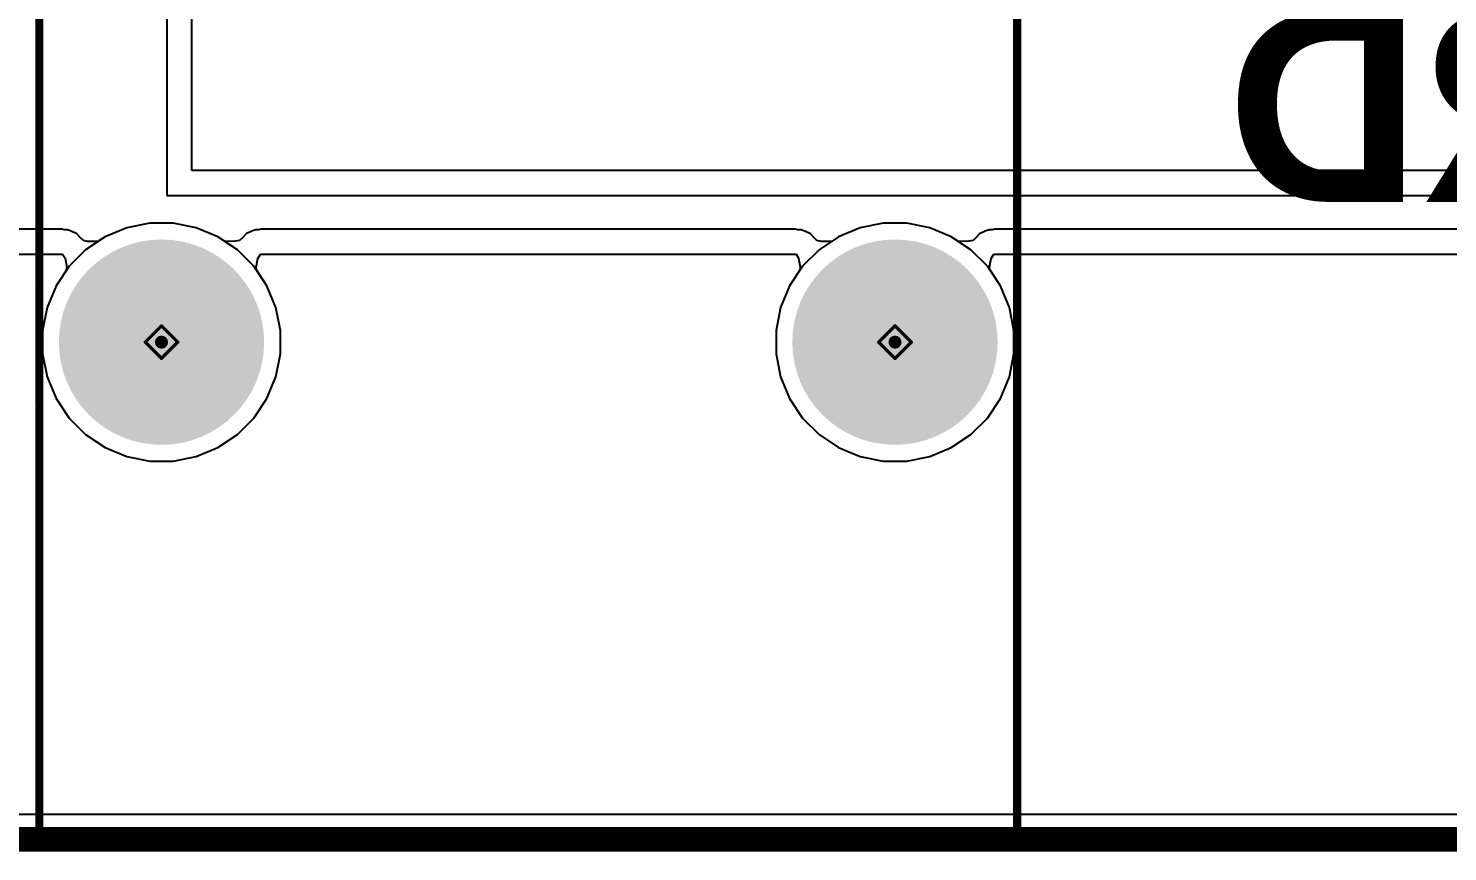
# Model space of a CAD drawing. Header units: inches. Extents: x 0 to 5379, y 0 to 5429.
# Drawn here: x 283.21 to 305.33, y -0.19 to 12.64 of the extents above; entities that cross this region are included whole.
import ezdxf

# ---------------------------------------------------------------- set-up
doc = ezdxf.new("R2010")
doc.units = ezdxf.units.IN
for name, color, linetype in [('Board Outline', 216, 'Continuous'), ('Bottom Layer', 5, 'Continuous'), ('Bottom Overlay', 54, 'Continuous'), ('Bottom Solder', 6, 'Continuous'), ('Drill Drawing', 1, 'Continuous'), ('GND01', 16, 'Continuous'), ('GND02', 76, 'Continuous'), ('Multi-Layer', 9, 'Continuous'), ('Pad Holes', 156, 'Continuous'), ('PWR', 156, 'Continuous'), ('SIG 01', 90, 'Continuous'), ('Top Layer', 1, 'Continuous'), ('Top Overlay', 2, 'Continuous'), ('Top Solder', 216, 'Continuous')]:
    doc.layers.add(name, color=color, linetype=linetype)
doc.styles.add('Arial_Bold', font='', dxfattribs={"height": 0.2})
doc.styles.get('Arial_Bold').set_extended_font_data('Arial', bold=True)

# ---------------------------------------------------------------- blocks, each defined once
blk = doc.blocks.new('HC_RJ45_5622_1_6_Y_828')
at = {"layer": 'Bottom Layer'}
h = blk.add_hatch(color=5, dxfattribs=at)
edge = h.paths.add_edge_path()
edge.add_arc((-3.175, 4.445), 0.762, 0, 360)
h = blk.add_hatch(color=5, dxfattribs=at)
edge = h.paths.add_edge_path()
edge.add_arc((-0.635, 4.445), 0.762, 0, 360)
h = blk.add_hatch(color=5, dxfattribs=at)
edge = h.paths.add_edge_path()
edge.add_arc((1.905, 4.445), 0.762, 0, 360)
h = blk.add_hatch(color=5, dxfattribs=at)
edge = h.paths.add_edge_path()
edge.add_arc((4.445, 4.445), 0.762, 0, 360)
h = blk.add_hatch(color=5, dxfattribs=at)
edge = h.paths.add_edge_path()
edge.add_arc((-4.445, 1.905), 0.762, 0, 360)
h = blk.add_hatch(color=5, dxfattribs=at)
edge = h.paths.add_edge_path()
edge.add_arc((-1.905, 1.905), 0.762, 0, 360)
h = blk.add_hatch(color=5, dxfattribs=at)
edge = h.paths.add_edge_path()
edge.add_arc((0.635, 1.905), 0.762, 0, 360)
h = blk.add_hatch(color=5, dxfattribs=at)
edge = h.paths.add_edge_path()
edge.add_arc((3.175, 1.905), 0.762, 0, 360)
at = {"layer": 'Bottom Solder'}
h = blk.add_hatch(color=6, dxfattribs=at)
edge = h.paths.add_edge_path()
edge.add_arc((-3.175, 4.445), 0.813, 0, 360)
h = blk.add_hatch(color=6, dxfattribs=at)
edge = h.paths.add_edge_path()
edge.add_arc((-0.635, 4.445), 0.813, 0, 360)
h = blk.add_hatch(color=6, dxfattribs=at)
edge = h.paths.add_edge_path()
edge.add_arc((1.905, 4.445), 0.813, 0, 360)
h = blk.add_hatch(color=6, dxfattribs=at)
edge = h.paths.add_edge_path()
edge.add_arc((4.445, 4.445), 0.813, 0, 360)
h = blk.add_hatch(color=6, dxfattribs=at)
edge = h.paths.add_edge_path()
edge.add_arc((-4.445, 1.905), 0.813, 0, 360)
h = blk.add_hatch(color=6, dxfattribs=at)
edge = h.paths.add_edge_path()
edge.add_arc((-1.905, 1.905), 0.813, 0, 360)
h = blk.add_hatch(color=6, dxfattribs=at)
edge = h.paths.add_edge_path()
edge.add_arc((0.635, 1.905), 0.813, 0, 360)
h = blk.add_hatch(color=6, dxfattribs=at)
edge = h.paths.add_edge_path()
edge.add_arc((3.175, 1.905), 0.813, 0, 360)
h = blk.add_hatch(color=6, dxfattribs=at)
edge = h.paths.add_edge_path()
edge.add_arc((-5.715, -4.445), 0.102, 0, 360)
h = blk.add_hatch(color=6, dxfattribs=at)
edge = h.paths.add_edge_path()
edge.add_arc((5.715, -4.445), 0.102, 0, 360)
at = {"layer": 'GND01'}
h = blk.add_hatch(color=16, dxfattribs=at)
edge = h.paths.add_edge_path()
edge.add_arc((-3.175, 4.445), 0.762, 0, 360)
h = blk.add_hatch(color=16, dxfattribs=at)
edge = h.paths.add_edge_path()
edge.add_arc((-0.635, 4.445), 0.762, 0, 360)
h = blk.add_hatch(color=16, dxfattribs=at)
edge = h.paths.add_edge_path()
edge.add_arc((1.905, 4.445), 0.762, 0, 360)
h = blk.add_hatch(color=16, dxfattribs=at)
edge = h.paths.add_edge_path()
edge.add_arc((4.445, 4.445), 0.762, 0, 360)
h = blk.add_hatch(color=16, dxfattribs=at)
edge = h.paths.add_edge_path()
edge.add_arc((-4.445, 1.905), 0.762, 0, 360)
h = blk.add_hatch(color=16, dxfattribs=at)
edge = h.paths.add_edge_path()
edge.add_arc((-1.905, 1.905), 0.762, 0, 360)
h = blk.add_hatch(color=16, dxfattribs=at)
edge = h.paths.add_edge_path()
edge.add_arc((0.635, 1.905), 0.762, 0, 360)
h = blk.add_hatch(color=16, dxfattribs=at)
edge = h.paths.add_edge_path()
edge.add_arc((3.175, 1.905), 0.762, 0, 360)
at = {"layer": 'GND02'}
h = blk.add_hatch(color=76, dxfattribs=at)
edge = h.paths.add_edge_path()
edge.add_arc((-3.175, 4.445), 0.762, 0, 360)
h = blk.add_hatch(color=76, dxfattribs=at)
edge = h.paths.add_edge_path()
edge.add_arc((-0.635, 4.445), 0.762, 0, 360)
h = blk.add_hatch(color=76, dxfattribs=at)
edge = h.paths.add_edge_path()
edge.add_arc((1.905, 4.445), 0.762, 0, 360)
h = blk.add_hatch(color=76, dxfattribs=at)
edge = h.paths.add_edge_path()
edge.add_arc((4.445, 4.445), 0.762, 0, 360)
h = blk.add_hatch(color=76, dxfattribs=at)
edge = h.paths.add_edge_path()
edge.add_arc((-4.445, 1.905), 0.762, 0, 360)
h = blk.add_hatch(color=76, dxfattribs=at)
edge = h.paths.add_edge_path()
edge.add_arc((-1.905, 1.905), 0.762, 0, 360)
h = blk.add_hatch(color=76, dxfattribs=at)
edge = h.paths.add_edge_path()
edge.add_arc((0.635, 1.905), 0.762, 0, 360)
h = blk.add_hatch(color=76, dxfattribs=at)
edge = h.paths.add_edge_path()
edge.add_arc((3.175, 1.905), 0.762, 0, 360)
at = {"layer": 'Multi-Layer'}
h = blk.add_hatch(color=9, dxfattribs=at)
edge = h.paths.add_edge_path()
edge.add_arc((-3.175, 4.445), 0.762, 0, 360)
h = blk.add_hatch(color=9, dxfattribs=at)
edge = h.paths.add_edge_path()
edge.add_arc((-0.635, 4.445), 0.762, 0, 360)
h = blk.add_hatch(color=9, dxfattribs=at)
edge = h.paths.add_edge_path()
edge.add_arc((1.905, 4.445), 0.762, 0, 360)
h = blk.add_hatch(color=9, dxfattribs=at)
edge = h.paths.add_edge_path()
edge.add_arc((4.445, 4.445), 0.762, 0, 360)
h = blk.add_hatch(color=9, dxfattribs=at)
edge = h.paths.add_edge_path()
edge.add_arc((-4.445, 1.905), 0.762, 0, 360)
h = blk.add_hatch(color=9, dxfattribs=at)
edge = h.paths.add_edge_path()
edge.add_arc((-1.905, 1.905), 0.762, 0, 360)
h = blk.add_hatch(color=9, dxfattribs=at)
edge = h.paths.add_edge_path()
edge.add_arc((0.635, 1.905), 0.762, 0, 360)
h = blk.add_hatch(color=9, dxfattribs=at)
edge = h.paths.add_edge_path()
edge.add_arc((3.175, 1.905), 0.762, 0, 360)
at = {"layer": 'Pad Holes'}
h = blk.add_hatch(color=7, dxfattribs=at)
edge = h.paths.add_edge_path()
edge.add_arc((-3.175, 4.445), 0.5, 0, 360)
h = blk.add_hatch(color=7, dxfattribs=at)
edge = h.paths.add_edge_path()
edge.add_arc((-0.635, 4.445), 0.5, 0, 360)
h = blk.add_hatch(color=7, dxfattribs=at)
edge = h.paths.add_edge_path()
edge.add_arc((1.905, 4.445), 0.5, 0, 360)
h = blk.add_hatch(color=7, dxfattribs=at)
edge = h.paths.add_edge_path()
edge.add_arc((4.445, 4.445), 0.5, 0, 360)
h = blk.add_hatch(color=7, dxfattribs=at)
edge = h.paths.add_edge_path()
edge.add_arc((-4.445, 1.905), 0.5, 0, 360)
h = blk.add_hatch(color=7, dxfattribs=at)
edge = h.paths.add_edge_path()
edge.add_arc((-1.905, 1.905), 0.5, 0, 360)
h = blk.add_hatch(color=7, dxfattribs=at)
edge = h.paths.add_edge_path()
edge.add_arc((0.635, 1.905), 0.5, 0, 360)
h = blk.add_hatch(color=7, dxfattribs=at)
edge = h.paths.add_edge_path()
edge.add_arc((3.175, 1.905), 0.5, 0, 360)
h = blk.add_hatch(color=7, dxfattribs=at)
edge = h.paths.add_edge_path()
edge.add_arc((-5.715, -4.445), 1.6, 0, 360)
h = blk.add_hatch(color=7, dxfattribs=at)
edge = h.paths.add_edge_path()
edge.add_arc((5.715, -4.445), 1.6, 0, 360)
at = {"layer": 'PWR'}
h = blk.add_hatch(color=156, dxfattribs=at)
edge = h.paths.add_edge_path()
edge.add_arc((-3.175, 4.445), 0.762, 0, 360)
h = blk.add_hatch(color=156, dxfattribs=at)
edge = h.paths.add_edge_path()
edge.add_arc((-0.635, 4.445), 0.762, 0, 360)
h = blk.add_hatch(color=156, dxfattribs=at)
edge = h.paths.add_edge_path()
edge.add_arc((1.905, 4.445), 0.762, 0, 360)
h = blk.add_hatch(color=156, dxfattribs=at)
edge = h.paths.add_edge_path()
edge.add_arc((4.445, 4.445), 0.762, 0, 360)
h = blk.add_hatch(color=156, dxfattribs=at)
edge = h.paths.add_edge_path()
edge.add_arc((-4.445, 1.905), 0.762, 0, 360)
h = blk.add_hatch(color=156, dxfattribs=at)
edge = h.paths.add_edge_path()
edge.add_arc((-1.905, 1.905), 0.762, 0, 360)
h = blk.add_hatch(color=156, dxfattribs=at)
edge = h.paths.add_edge_path()
edge.add_arc((0.635, 1.905), 0.762, 0, 360)
h = blk.add_hatch(color=156, dxfattribs=at)
edge = h.paths.add_edge_path()
edge.add_arc((3.175, 1.905), 0.762, 0, 360)
at = {"layer": 'SIG 01'}
h = blk.add_hatch(color=90, dxfattribs=at)
edge = h.paths.add_edge_path()
edge.add_arc((-3.175, 4.445), 0.762, 0, 360)
h = blk.add_hatch(color=90, dxfattribs=at)
edge = h.paths.add_edge_path()
edge.add_arc((-0.635, 4.445), 0.762, 0, 360)
h = blk.add_hatch(color=90, dxfattribs=at)
edge = h.paths.add_edge_path()
edge.add_arc((1.905, 4.445), 0.762, 0, 360)
h = blk.add_hatch(color=90, dxfattribs=at)
edge = h.paths.add_edge_path()
edge.add_arc((4.445, 4.445), 0.762, 0, 360)
h = blk.add_hatch(color=90, dxfattribs=at)
edge = h.paths.add_edge_path()
edge.add_arc((-4.445, 1.905), 0.762, 0, 360)
h = blk.add_hatch(color=90, dxfattribs=at)
edge = h.paths.add_edge_path()
edge.add_arc((-1.905, 1.905), 0.762, 0, 360)
h = blk.add_hatch(color=90, dxfattribs=at)
edge = h.paths.add_edge_path()
edge.add_arc((0.635, 1.905), 0.762, 0, 360)
h = blk.add_hatch(color=90, dxfattribs=at)
edge = h.paths.add_edge_path()
edge.add_arc((3.175, 1.905), 0.762, 0, 360)
at = {"layer": 'Top Layer'}
h = blk.add_hatch(color=1, dxfattribs=at)
edge = h.paths.add_edge_path()
edge.add_arc((-3.175, 4.445), 0.762, 0, 360)
h = blk.add_hatch(color=1, dxfattribs=at)
edge = h.paths.add_edge_path()
edge.add_arc((-0.635, 4.445), 0.762, 0, 360)
h = blk.add_hatch(color=1, dxfattribs=at)
edge = h.paths.add_edge_path()
edge.add_arc((1.905, 4.445), 0.762, 0, 360)
h = blk.add_hatch(color=1, dxfattribs=at)
edge = h.paths.add_edge_path()
edge.add_arc((4.445, 4.445), 0.762, 0, 360)
h = blk.add_hatch(color=1, dxfattribs=at)
edge = h.paths.add_edge_path()
edge.add_arc((-4.445, 1.905), 0.762, 0, 360)
h = blk.add_hatch(color=1, dxfattribs=at)
edge = h.paths.add_edge_path()
edge.add_arc((-1.905, 1.905), 0.762, 0, 360)
h = blk.add_hatch(color=1, dxfattribs=at)
edge = h.paths.add_edge_path()
edge.add_arc((0.635, 1.905), 0.762, 0, 360)
h = blk.add_hatch(color=1, dxfattribs=at)
edge = h.paths.add_edge_path()
edge.add_arc((3.175, 1.905), 0.762, 0, 360)
at = {"layer": 'Top Solder'}
h = blk.add_hatch(color=216, dxfattribs=at)
edge = h.paths.add_edge_path()
edge.add_arc((-3.175, 4.445), 0.813, 0, 360)
h = blk.add_hatch(color=216, dxfattribs=at)
edge = h.paths.add_edge_path()
edge.add_arc((-0.635, 4.445), 0.813, 0, 360)
h = blk.add_hatch(color=216, dxfattribs=at)
edge = h.paths.add_edge_path()
edge.add_arc((1.905, 4.445), 0.813, 0, 360)
h = blk.add_hatch(color=216, dxfattribs=at)
edge = h.paths.add_edge_path()
edge.add_arc((4.445, 4.445), 0.813, 0, 360)
h = blk.add_hatch(color=216, dxfattribs=at)
edge = h.paths.add_edge_path()
edge.add_arc((-4.445, 1.905), 0.813, 0, 360)
h = blk.add_hatch(color=216, dxfattribs=at)
edge = h.paths.add_edge_path()
edge.add_arc((-1.905, 1.905), 0.813, 0, 360)
h = blk.add_hatch(color=216, dxfattribs=at)
edge = h.paths.add_edge_path()
edge.add_arc((0.635, 1.905), 0.813, 0, 360)
h = blk.add_hatch(color=216, dxfattribs=at)
edge = h.paths.add_edge_path()
edge.add_arc((3.175, 1.905), 0.813, 0, 360)
h = blk.add_hatch(color=216, dxfattribs=at)
edge = h.paths.add_edge_path()
edge.add_arc((-5.715, -4.445), 0.102, 0, 360)
h = blk.add_hatch(color=216, dxfattribs=at)
edge = h.paths.add_edge_path()
edge.add_arc((5.715, -4.445), 0.102, 0, 360)
at = {"layer": 'Top Overlay'}
for points in [[(-7.62, 5.715, 0.127, 0.127, 0), (7.62, 5.715, 0.127, 0.127, 0)], [(-7.62, -3.529, 0.127, 0.127, 0), (-7.62, 5.715, 0.127, 0.127, 0)], [(7.62, -3.529, 0.127, 0.127, 0), (7.62, 5.715, 0.127, 0.127, 0)], [(-7.62, -5.361, 0.127, 0.127, 0), (-7.62, -3.529, 0.127, 0.127, 0)], [(7.62, -5.361, 0.127, 0.127, 0), (7.62, -3.529, 0.127, 0.127, 0)], [(-7.62, -12.192, 0.127, 0.127, 0), (-7.62, -5.361, 0.127, 0.127, 0)], [(7.62, -12.192, 0.127, 0.127, 0), (7.62, -5.361, 0.127, 0.127, 0)], [(-7.62, -12.192, 0.127, 0.127, 0), (7.62, -12.192, 0.127, 0.127, 0)]]:
    blk.add_lwpolyline(points, format="xyseb", dxfattribs=at)
for points in [[(-7.652, 5.715, 0.0635, 0.0635, 1), (-7.588, 5.715, 0.0635, 0.0635, 1)], [(-7.652, 5.715, 0.0635, 0.0635, 1), (-7.588, 5.715, 0.0635, 0.0635, 1)], [(7.588, 5.715, 0.0635, 0.0635, 1), (7.652, 5.715, 0.0635, 0.0635, 1)], [(7.588, 5.715, 0.0635, 0.0635, 1), (7.652, 5.715, 0.0635, 0.0635, 1)], [(-7.652, -3.529, 0.0635, 0.0635, 1), (-7.588, -3.529, 0.0635, 0.0635, 1)], [(-7.652, -3.529, 0.0635, 0.0635, 1), (-7.588, -3.529, 0.0635, 0.0635, 1)], [(7.588, -3.529, 0.0635, 0.0635, 1), (7.652, -3.529, 0.0635, 0.0635, 1)], [(7.588, -3.529, 0.0635, 0.0635, 1), (7.652, -3.529, 0.0635, 0.0635, 1)], [(-7.652, -5.361, 0.0635, 0.0635, 1), (-7.588, -5.361, 0.0635, 0.0635, 1)], [(-7.652, -5.361, 0.0635, 0.0635, 1), (-7.588, -5.361, 0.0635, 0.0635, 1)], [(7.588, -5.361, 0.0635, 0.0635, 1), (7.652, -5.361, 0.0635, 0.0635, 1)], [(7.588, -5.361, 0.0635, 0.0635, 1), (7.652, -5.361, 0.0635, 0.0635, 1)], [(-7.652, -12.192, 0.0635, 0.0635, 1), (-7.588, -12.192, 0.0635, 0.0635, 1)], [(-7.652, -12.192, 0.0635, 0.0635, 1), (-7.588, -12.192, 0.0635, 0.0635, 1)], [(7.588, -12.192, 0.0635, 0.0635, 1), (7.652, -12.192, 0.0635, 0.0635, 1)], [(7.588, -12.192, 0.0635, 0.0635, 1), (7.652, -12.192, 0.0635, 0.0635, 1)]]:
    blk.add_lwpolyline(points, format="xyseb", close=True, dxfattribs=at)

msp = doc.modelspace()

# ---------------------------------------------------------------- linework, layer by layer
at = {"layer": 'Board Outline'}
msp.add_lwpolyline([(0, 0, 0.381, 0.381, 0), (350, 0, 0.381, 0.381, 0)], format="xyseb", dxfattribs=at)
at = {"layer": 'Bottom Layer'}
for p, q in [((284.744, 9.53), (284.407, 9.39)), ((285.102, 9.601), (284.744, 9.53)), ((285.468, 9.601), (285.102, 9.601)), ((285.826, 9.53), (285.468, 9.601)), ((286.163, 9.39), (285.826, 9.53)), ((296.174, 9.53), (295.837, 9.39)), ((296.532, 9.601), (296.174, 9.53)), ((296.898, 9.601), (296.532, 9.601)), ((297.256, 9.53), (296.898, 9.601)), ((297.593, 9.39), (297.256, 9.53)), ((284.407, 9.39), (284.103, 9.187)), ((286.467, 9.187), (286.163, 9.39)), ((295.837, 9.39), (295.533, 9.187)), ((297.897, 9.187), (297.593, 9.39)), ((284.103, 9.187), (283.845, 8.929)), ((286.725, 8.929), (286.467, 9.187)), ((295.533, 9.187), (295.275, 8.929)), ((298.155, 8.929), (297.897, 9.187)), ((283.845, 8.929), (283.642, 8.625)), ((286.928, 8.625), (286.725, 8.929)), ((295.275, 8.929), (295.072, 8.625)), ((298.358, 8.625), (298.155, 8.929)), ((283.642, 8.625), (283.502, 8.288)), ((287.068, 8.288), (286.928, 8.625)), ((295.072, 8.625), (294.932, 8.288)), ((298.498, 8.288), (298.358, 8.625)), ((283.502, 8.288), (283.431, 7.93)), ((287.139, 7.93), (287.068, 8.288)), ((294.932, 8.288), (294.861, 7.93)), ((298.569, 7.93), (298.498, 8.288)), ((283.431, 7.93), (283.431, 7.564)), ((287.139, 7.564), (287.139, 7.93)), ((294.861, 7.93), (294.861, 7.564)), ((298.569, 7.564), (298.569, 7.93)), ((283.431, 7.564), (283.502, 7.206)), ((287.068, 7.206), (287.139, 7.564)), ((294.861, 7.564), (294.932, 7.206)), ((298.498, 7.206), (298.569, 7.564)), ((283.502, 7.206), (283.642, 6.869)), ((286.928, 6.869), (287.068, 7.206)), ((294.932, 7.206), (295.072, 6.869)), ((298.358, 6.869), (298.498, 7.206)), ((283.642, 6.869), (283.845, 6.565)), ((286.725, 6.565), (286.928, 6.869)), ((295.072, 6.869), (295.275, 6.565)), ((298.155, 6.565), (298.358, 6.869)), ((283.845, 6.565), (284.103, 6.307)), ((286.467, 6.307), (286.725, 6.565)), ((295.275, 6.565), (295.533, 6.307)), ((297.897, 6.307), (298.155, 6.565)), ((284.103, 6.307), (284.407, 6.104)), ((286.163, 6.104), (286.467, 6.307)), ((295.533, 6.307), (295.837, 6.104)), ((297.593, 6.104), (297.897, 6.307)), ((284.407, 6.104), (284.744, 5.964)), ((285.826, 5.964), (286.163, 6.104)), ((295.837, 6.104), (296.174, 5.964)), ((297.256, 5.964), (297.593, 6.104)), ((284.744, 5.964), (285.102, 5.893)), ((285.102, 5.893), (285.468, 5.893)), ((285.468, 5.893), (285.826, 5.964)), ((296.174, 5.964), (296.532, 5.893)), ((296.532, 5.893), (296.898, 5.893)), ((296.898, 5.893), (297.256, 5.964)), ((340.329, 0.388), (207.688, 0.388))]:
    msp.add_line(p, q, dxfattribs=at)
at = {"layer": 'Drill Drawing'}
for points in [[(285.031, 7.747, 0.0508, 0.0508, 0), (285.285, 8.001, 0.0508, 0.0508, 0)], [(285.285, 8.001, 0.0508, 0.0508, 0), (285.539, 7.747, 0.0508, 0.0508, 0)], [(296.461, 7.747, 0.0508, 0.0508, 0), (296.715, 8.001, 0.0508, 0.0508, 0)], [(296.715, 8.001, 0.0508, 0.0508, 0), (296.969, 7.747, 0.0508, 0.0508, 0)], [(285.031, 7.747, 0.0508, 0.0508, 0), (285.285, 7.493, 0.0508, 0.0508, 0)], [(285.285, 7.493, 0.0508, 0.0508, 0), (285.539, 7.747, 0.0508, 0.0508, 0)], [(296.461, 7.747, 0.0508, 0.0508, 0), (296.715, 7.493, 0.0508, 0.0508, 0)], [(296.715, 7.493, 0.0508, 0.0508, 0), (296.969, 7.747, 0.0508, 0.0508, 0)]]:
    msp.add_lwpolyline(points, format="xyseb", dxfattribs=at)
for points in [[(285.272, 8.001, 0.0254, 0.0254, 1), (285.298, 8.001, 0.0254, 0.0254, 1)], [(285.272, 8.001, 0.0254, 0.0254, 1), (285.298, 8.001, 0.0254, 0.0254, 1)], [(296.702, 8.001, 0.0254, 0.0254, 1), (296.728, 8.001, 0.0254, 0.0254, 1)], [(296.702, 8.001, 0.0254, 0.0254, 1), (296.728, 8.001, 0.0254, 0.0254, 1)], [(285.018, 7.747, 0.0254, 0.0254, 1), (285.044, 7.747, 0.0254, 0.0254, 1)], [(285.018, 7.747, 0.0254, 0.0254, 1), (285.044, 7.747, 0.0254, 0.0254, 1)], [(285.526, 7.747, 0.0254, 0.0254, 1), (285.552, 7.747, 0.0254, 0.0254, 1)], [(285.526, 7.747, 0.0254, 0.0254, 1), (285.552, 7.747, 0.0254, 0.0254, 1)], [(296.448, 7.747, 0.0254, 0.0254, 1), (296.474, 7.747, 0.0254, 0.0254, 1)], [(296.448, 7.747, 0.0254, 0.0254, 1), (296.474, 7.747, 0.0254, 0.0254, 1)], [(296.956, 7.747, 0.0254, 0.0254, 1), (296.982, 7.747, 0.0254, 0.0254, 1)], [(296.956, 7.747, 0.0254, 0.0254, 1), (296.982, 7.747, 0.0254, 0.0254, 1)], [(285.272, 7.493, 0.0254, 0.0254, 1), (285.298, 7.493, 0.0254, 0.0254, 1)], [(285.272, 7.493, 0.0254, 0.0254, 1), (285.298, 7.493, 0.0254, 0.0254, 1)], [(296.702, 7.493, 0.0254, 0.0254, 1), (296.728, 7.493, 0.0254, 0.0254, 1)], [(296.702, 7.493, 0.0254, 0.0254, 1), (296.728, 7.493, 0.0254, 0.0254, 1)]]:
    msp.add_lwpolyline(points, format="xyseb", close=True, dxfattribs=at)
at = {"layer": 'GND01'}
for p, q in [((284.744, 9.53), (284.407, 9.39)), ((285.102, 9.601), (284.744, 9.53)), ((285.468, 9.601), (285.102, 9.601)), ((285.826, 9.53), (285.468, 9.601)), ((286.163, 9.39), (285.826, 9.53)), ((296.174, 9.53), (295.837, 9.39)), ((296.532, 9.601), (296.174, 9.53)), ((296.898, 9.601), (296.532, 9.601)), ((297.256, 9.53), (296.898, 9.601)), ((297.593, 9.39), (297.256, 9.53)), ((284.407, 9.39), (284.103, 9.187)), ((286.467, 9.187), (286.163, 9.39)), ((295.837, 9.39), (295.533, 9.187)), ((297.897, 9.187), (297.593, 9.39)), ((284.103, 9.187), (283.845, 8.929)), ((286.725, 8.929), (286.467, 9.187)), ((295.533, 9.187), (295.275, 8.929)), ((298.155, 8.929), (297.897, 9.187)), ((283.845, 8.929), (283.642, 8.625)), ((286.928, 8.625), (286.725, 8.929)), ((295.275, 8.929), (295.072, 8.625)), ((298.358, 8.625), (298.155, 8.929)), ((283.642, 8.625), (283.502, 8.288)), ((287.068, 8.288), (286.928, 8.625)), ((295.072, 8.625), (294.932, 8.288)), ((298.498, 8.288), (298.358, 8.625)), ((283.502, 8.288), (283.431, 7.93)), ((287.139, 7.93), (287.068, 8.288)), ((294.932, 8.288), (294.861, 7.93)), ((298.569, 7.93), (298.498, 8.288)), ((283.431, 7.93), (283.431, 7.564)), ((287.139, 7.564), (287.139, 7.93)), ((294.861, 7.93), (294.861, 7.564)), ((298.569, 7.564), (298.569, 7.93)), ((283.431, 7.564), (283.502, 7.206)), ((287.068, 7.206), (287.139, 7.564)), ((294.861, 7.564), (294.932, 7.206)), ((298.498, 7.206), (298.569, 7.564)), ((283.502, 7.206), (283.642, 6.869)), ((286.928, 6.869), (287.068, 7.206)), ((294.932, 7.206), (295.072, 6.869)), ((298.358, 6.869), (298.498, 7.206)), ((283.642, 6.869), (283.845, 6.565)), ((286.725, 6.565), (286.928, 6.869)), ((295.072, 6.869), (295.275, 6.565)), ((298.155, 6.565), (298.358, 6.869)), ((283.845, 6.565), (284.103, 6.307)), ((286.467, 6.307), (286.725, 6.565)), ((295.275, 6.565), (295.533, 6.307)), ((297.897, 6.307), (298.155, 6.565)), ((284.103, 6.307), (284.407, 6.104)), ((286.163, 6.104), (286.467, 6.307)), ((295.533, 6.307), (295.837, 6.104)), ((297.593, 6.104), (297.897, 6.307)), ((284.407, 6.104), (284.744, 5.964)), ((285.826, 5.964), (286.163, 6.104)), ((295.837, 6.104), (296.174, 5.964)), ((297.256, 5.964), (297.593, 6.104)), ((284.744, 5.964), (285.102, 5.893)), ((285.102, 5.893), (285.468, 5.893)), ((285.468, 5.893), (285.826, 5.964)), ((296.174, 5.964), (296.532, 5.893)), ((296.532, 5.893), (296.898, 5.893)), ((296.898, 5.893), (297.256, 5.964)), ((349.612, 0.388), (0.388, 0.388))]:
    msp.add_line(p, q, dxfattribs=at)
at = {"layer": 'GND02'}
for p, q in [((284.744, 9.53), (284.407, 9.39)), ((285.102, 9.601), (284.744, 9.53)), ((285.468, 9.601), (285.102, 9.601)), ((285.826, 9.53), (285.468, 9.601)), ((286.163, 9.39), (285.826, 9.53)), ((296.174, 9.53), (295.837, 9.39)), ((296.532, 9.601), (296.174, 9.53)), ((296.898, 9.601), (296.532, 9.601)), ((297.256, 9.53), (296.898, 9.601)), ((297.593, 9.39), (297.256, 9.53)), ((284.407, 9.39), (284.103, 9.187)), ((286.467, 9.187), (286.163, 9.39)), ((295.837, 9.39), (295.533, 9.187)), ((297.897, 9.187), (297.593, 9.39)), ((284.103, 9.187), (283.845, 8.929)), ((286.725, 8.929), (286.467, 9.187)), ((295.533, 9.187), (295.275, 8.929)), ((298.155, 8.929), (297.897, 9.187)), ((283.845, 8.929), (283.642, 8.625)), ((286.928, 8.625), (286.725, 8.929)), ((295.275, 8.929), (295.072, 8.625)), ((298.358, 8.625), (298.155, 8.929)), ((283.642, 8.625), (283.502, 8.288)), ((287.068, 8.288), (286.928, 8.625)), ((295.072, 8.625), (294.932, 8.288)), ((298.498, 8.288), (298.358, 8.625)), ((283.502, 8.288), (283.431, 7.93)), ((287.139, 7.93), (287.068, 8.288)), ((294.932, 8.288), (294.861, 7.93)), ((298.569, 7.93), (298.498, 8.288)), ((283.431, 7.93), (283.431, 7.564)), ((287.139, 7.564), (287.139, 7.93)), ((294.861, 7.93), (294.861, 7.564)), ((298.569, 7.564), (298.569, 7.93)), ((283.431, 7.564), (283.502, 7.206)), ((287.068, 7.206), (287.139, 7.564)), ((294.861, 7.564), (294.932, 7.206)), ((298.498, 7.206), (298.569, 7.564)), ((283.502, 7.206), (283.642, 6.869)), ((286.928, 6.869), (287.068, 7.206)), ((294.932, 7.206), (295.072, 6.869)), ((298.358, 6.869), (298.498, 7.206)), ((283.642, 6.869), (283.845, 6.565)), ((286.725, 6.565), (286.928, 6.869)), ((295.072, 6.869), (295.275, 6.565)), ((298.155, 6.565), (298.358, 6.869)), ((283.845, 6.565), (284.103, 6.307)), ((286.467, 6.307), (286.725, 6.565)), ((295.275, 6.565), (295.533, 6.307)), ((297.897, 6.307), (298.155, 6.565)), ((284.103, 6.307), (284.407, 6.104)), ((286.163, 6.104), (286.467, 6.307)), ((295.533, 6.307), (295.837, 6.104)), ((297.593, 6.104), (297.897, 6.307)), ((284.407, 6.104), (284.744, 5.964)), ((285.826, 5.964), (286.163, 6.104)), ((295.837, 6.104), (296.174, 5.964)), ((297.256, 5.964), (297.593, 6.104)), ((284.744, 5.964), (285.102, 5.893)), ((285.102, 5.893), (285.468, 5.893)), ((285.468, 5.893), (285.826, 5.964)), ((296.174, 5.964), (296.532, 5.893)), ((296.532, 5.893), (296.898, 5.893)), ((296.898, 5.893), (297.256, 5.964)), ((349.612, 0.388), (0.388, 0.388))]:
    msp.add_line(p, q, dxfattribs=at)
at = {"layer": 'PWR'}
for p, q in [((285.369, 62.738), (285.369, 10.033)), ((285.757, 10.421), (285.757, 13.125)), ((329.734, 10.421), (285.757, 10.421)), ((285.369, 10.033), (329.895, 10.033)), ((284.744, 9.53), (284.407, 9.39)), ((285.102, 9.601), (284.744, 9.53)), ((285.468, 9.601), (285.102, 9.601)), ((285.826, 9.53), (285.468, 9.601)), ((286.163, 9.39), (285.826, 9.53)), ((296.174, 9.53), (295.837, 9.39)), ((296.532, 9.601), (296.174, 9.53)), ((296.898, 9.601), (296.532, 9.601)), ((297.256, 9.53), (296.898, 9.601)), ((297.593, 9.39), (297.256, 9.53)), ((284.407, 9.39), (284.103, 9.187)), ((286.467, 9.187), (286.163, 9.39)), ((295.837, 9.39), (295.533, 9.187)), ((297.897, 9.187), (297.593, 9.39)), ((284.103, 9.187), (283.845, 8.929)), ((286.725, 8.929), (286.467, 9.187)), ((295.533, 9.187), (295.275, 8.929)), ((298.155, 8.929), (297.897, 9.187)), ((283.845, 8.929), (283.642, 8.625)), ((286.928, 8.625), (286.725, 8.929)), ((295.275, 8.929), (295.072, 8.625)), ((298.358, 8.625), (298.155, 8.929)), ((283.642, 8.625), (283.502, 8.288)), ((287.068, 8.288), (286.928, 8.625)), ((295.072, 8.625), (294.932, 8.288)), ((298.498, 8.288), (298.358, 8.625)), ((283.502, 8.288), (283.431, 7.93)), ((287.139, 7.93), (287.068, 8.288)), ((294.932, 8.288), (294.861, 7.93)), ((298.569, 7.93), (298.498, 8.288)), ((283.431, 7.93), (283.431, 7.564)), ((287.139, 7.564), (287.139, 7.93)), ((294.861, 7.93), (294.861, 7.564)), ((298.569, 7.564), (298.569, 7.93)), ((283.431, 7.564), (283.502, 7.206)), ((287.068, 7.206), (287.139, 7.564)), ((294.861, 7.564), (294.932, 7.206)), ((298.498, 7.206), (298.569, 7.564)), ((283.502, 7.206), (283.642, 6.869)), ((286.928, 6.869), (287.068, 7.206)), ((294.932, 7.206), (295.072, 6.869)), ((298.358, 6.869), (298.498, 7.206)), ((283.642, 6.869), (283.845, 6.565)), ((286.725, 6.565), (286.928, 6.869)), ((295.072, 6.869), (295.275, 6.565)), ((298.155, 6.565), (298.358, 6.869)), ((283.845, 6.565), (284.103, 6.307)), ((286.467, 6.307), (286.725, 6.565)), ((295.275, 6.565), (295.533, 6.307)), ((297.897, 6.307), (298.155, 6.565)), ((284.103, 6.307), (284.407, 6.104)), ((286.163, 6.104), (286.467, 6.307)), ((295.533, 6.307), (295.837, 6.104)), ((297.593, 6.104), (297.897, 6.307)), ((284.407, 6.104), (284.744, 5.964)), ((285.826, 5.964), (286.163, 6.104)), ((295.837, 6.104), (296.174, 5.964)), ((297.256, 5.964), (297.593, 6.104)), ((284.744, 5.964), (285.102, 5.893)), ((285.102, 5.893), (285.468, 5.893)), ((285.468, 5.893), (285.826, 5.964)), ((296.174, 5.964), (296.532, 5.893)), ((296.532, 5.893), (296.898, 5.893)), ((296.898, 5.893), (297.256, 5.964)), ((349.612, 0.388), (0.388, 0.388))]:
    msp.add_line(p, q, dxfattribs=at)
at = {"layer": 'SIG 01'}
for p, q in [((284.744, 9.53), (284.407, 9.39)), ((285.102, 9.601), (284.744, 9.53)), ((285.468, 9.601), (285.102, 9.601)), ((285.826, 9.53), (285.468, 9.601)), ((286.163, 9.39), (285.826, 9.53)), ((296.174, 9.53), (295.837, 9.39)), ((296.532, 9.601), (296.174, 9.53)), ((296.898, 9.601), (296.532, 9.601)), ((297.256, 9.53), (296.898, 9.601)), ((297.593, 9.39), (297.256, 9.53)), ((283.731, 9.507), (239.021, 9.507)), ((283.768, 9.499), (283.731, 9.507)), ((283.806, 9.499), (283.768, 9.499)), ((283.82, 9.497), (283.806, 9.499)), ((283.827, 9.494), (283.82, 9.497)), ((283.835, 9.493), (283.827, 9.494)), ((283.863, 9.48), (283.835, 9.493)), ((283.879, 9.477), (283.863, 9.48)), ((283.9, 9.464), (283.879, 9.477)), ((283.96, 9.439), (283.9, 9.464)), ((283.966, 9.433), (283.96, 9.439)), ((283.973, 9.43), (283.966, 9.433)), ((284.019, 9.38), (283.973, 9.43)), ((284.067, 9.331), (284.019, 9.38)), ((284.133, 9.317), (284.067, 9.331)), ((284.295, 9.315), (284.133, 9.317)), ((284.407, 9.39), (284.295, 9.315)), ((286.274, 9.316), (286.163, 9.39)), ((286.438, 9.318), (286.274, 9.316)), ((286.503, 9.331), (286.438, 9.318)), ((286.551, 9.38), (286.503, 9.331)), ((286.597, 9.43), (286.551, 9.38)), ((286.604, 9.433), (286.597, 9.43)), ((286.61, 9.439), (286.604, 9.433)), ((286.67, 9.464), (286.61, 9.439)), ((286.691, 9.477), (286.67, 9.464)), ((286.707, 9.48), (286.691, 9.477)), ((286.735, 9.493), (286.707, 9.48)), ((286.743, 9.494), (286.735, 9.493)), ((286.75, 9.497), (286.743, 9.494)), ((286.764, 9.499), (286.75, 9.497)), ((286.802, 9.499), (286.764, 9.499)), ((286.839, 9.507), (286.802, 9.499)), ((295.161, 9.507), (286.839, 9.507)), ((295.198, 9.499), (295.161, 9.507)), ((295.236, 9.499), (295.198, 9.499)), ((295.25, 9.497), (295.236, 9.499)), ((295.257, 9.494), (295.25, 9.497)), ((295.265, 9.493), (295.257, 9.494)), ((295.293, 9.48), (295.265, 9.493)), ((295.309, 9.477), (295.293, 9.48)), ((295.33, 9.464), (295.309, 9.477)), ((295.39, 9.439), (295.33, 9.464)), ((295.396, 9.433), (295.39, 9.439)), ((295.403, 9.43), (295.396, 9.433)), ((295.449, 9.38), (295.403, 9.43)), ((295.497, 9.331), (295.449, 9.38)), ((295.563, 9.317), (295.497, 9.331)), ((295.725, 9.315), (295.563, 9.317)), ((295.837, 9.39), (295.725, 9.315)), ((297.704, 9.316), (297.593, 9.39)), ((297.868, 9.318), (297.704, 9.316)), ((297.933, 9.331), (297.868, 9.318)), ((297.981, 9.38), (297.933, 9.331)), ((298.027, 9.43), (297.981, 9.38)), ((298.034, 9.433), (298.027, 9.43)), ((298.04, 9.439), (298.034, 9.433)), ((298.1, 9.464), (298.04, 9.439)), ((298.121, 9.477), (298.1, 9.464)), ((298.137, 9.48), (298.121, 9.477)), ((298.165, 9.493), (298.137, 9.48)), ((298.173, 9.494), (298.165, 9.493)), ((298.18, 9.497), (298.173, 9.494)), ((298.194, 9.499), (298.18, 9.497)), ((298.232, 9.499), (298.194, 9.499)), ((298.269, 9.507), (298.232, 9.499)), ((332.706, 9.507), (298.269, 9.507)), ((238.633, 9.118), (283.731, 9.118)), ((283.731, 9.118), (283.744, 9.116)), ((283.744, 9.116), (283.783, 9.053)), ((286.785, 9.05), (286.826, 9.116)), ((286.826, 9.116), (286.839, 9.118)), ((286.839, 9.118), (295.161, 9.118)), ((295.161, 9.118), (295.174, 9.116)), ((295.174, 9.116), (295.213, 9.053)), ((298.215, 9.05), (298.256, 9.116)), ((298.256, 9.116), (298.269, 9.118)), ((298.269, 9.118), (332.867, 9.118)), ((283.798, 8.858), (283.642, 8.625)), ((283.783, 9.053), (283.808, 8.914)), ((283.802, 8.869), (283.798, 8.858)), ((283.808, 8.914), (283.802, 8.869)), ((286.753, 8.888), (286.785, 9.05)), ((286.928, 8.625), (286.753, 8.888)), ((295.228, 8.858), (295.072, 8.625)), ((295.213, 9.053), (295.238, 8.914)), ((295.232, 8.869), (295.228, 8.858)), ((295.238, 8.914), (295.232, 8.869)), ((298.183, 8.888), (298.215, 9.05)), ((298.358, 8.625), (298.183, 8.888)), ((283.642, 8.625), (283.502, 8.288)), ((287.068, 8.288), (286.928, 8.625)), ((295.072, 8.625), (294.932, 8.288)), ((298.498, 8.288), (298.358, 8.625)), ((283.502, 8.288), (283.431, 7.93)), ((287.139, 7.93), (287.068, 8.288)), ((294.932, 8.288), (294.861, 7.93)), ((298.569, 7.93), (298.498, 8.288)), ((283.431, 7.93), (283.431, 7.564)), ((287.139, 7.564), (287.139, 7.93)), ((294.861, 7.93), (294.861, 7.564)), ((298.569, 7.564), (298.569, 7.93)), ((283.431, 7.564), (283.502, 7.206)), ((287.068, 7.206), (287.139, 7.564)), ((294.861, 7.564), (294.932, 7.206)), ((298.498, 7.206), (298.569, 7.564)), ((283.502, 7.206), (283.642, 6.869)), ((286.928, 6.869), (287.068, 7.206)), ((294.932, 7.206), (295.072, 6.869)), ((298.358, 6.869), (298.498, 7.206)), ((283.642, 6.869), (283.845, 6.565)), ((286.725, 6.565), (286.928, 6.869)), ((295.072, 6.869), (295.275, 6.565)), ((298.155, 6.565), (298.358, 6.869)), ((283.845, 6.565), (284.103, 6.307)), ((286.467, 6.307), (286.725, 6.565)), ((295.275, 6.565), (295.533, 6.307)), ((297.897, 6.307), (298.155, 6.565)), ((284.103, 6.307), (284.407, 6.104)), ((286.163, 6.104), (286.467, 6.307)), ((295.533, 6.307), (295.837, 6.104)), ((297.593, 6.104), (297.897, 6.307)), ((284.407, 6.104), (284.744, 5.964)), ((285.826, 5.964), (286.163, 6.104)), ((295.837, 6.104), (296.174, 5.964)), ((297.256, 5.964), (297.593, 6.104)), ((284.744, 5.964), (285.102, 5.893)), ((285.102, 5.893), (285.468, 5.893)), ((285.468, 5.893), (285.826, 5.964)), ((296.174, 5.964), (296.532, 5.893)), ((296.532, 5.893), (296.898, 5.893)), ((296.898, 5.893), (297.256, 5.964)), ((349.612, 0.388), (0.388, 0.388))]:
    msp.add_line(p, q, dxfattribs=at)
at = {"layer": 'Top Layer'}
for p, q in [((284.744, 9.53), (284.407, 9.39)), ((285.102, 9.601), (284.744, 9.53)), ((285.468, 9.601), (285.102, 9.601)), ((285.826, 9.53), (285.468, 9.601)), ((286.163, 9.39), (285.826, 9.53)), ((296.174, 9.53), (295.837, 9.39)), ((296.532, 9.601), (296.174, 9.53)), ((296.898, 9.601), (296.532, 9.601)), ((297.256, 9.53), (296.898, 9.601)), ((297.593, 9.39), (297.256, 9.53)), ((284.407, 9.39), (284.103, 9.187)), ((286.467, 9.187), (286.163, 9.39)), ((295.837, 9.39), (295.533, 9.187)), ((297.897, 9.187), (297.593, 9.39)), ((284.103, 9.187), (283.845, 8.929)), ((286.725, 8.929), (286.467, 9.187)), ((295.533, 9.187), (295.275, 8.929)), ((298.155, 8.929), (297.897, 9.187)), ((283.845, 8.929), (283.642, 8.625)), ((286.928, 8.625), (286.725, 8.929)), ((295.275, 8.929), (295.072, 8.625)), ((298.358, 8.625), (298.155, 8.929)), ((283.642, 8.625), (283.502, 8.288)), ((287.068, 8.288), (286.928, 8.625)), ((295.072, 8.625), (294.932, 8.288)), ((298.498, 8.288), (298.358, 8.625)), ((283.502, 8.288), (283.431, 7.93)), ((287.139, 7.93), (287.068, 8.288)), ((294.932, 8.288), (294.861, 7.93)), ((298.569, 7.93), (298.498, 8.288)), ((283.431, 7.93), (283.431, 7.564)), ((287.139, 7.564), (287.139, 7.93)), ((294.861, 7.93), (294.861, 7.564)), ((298.569, 7.564), (298.569, 7.93)), ((283.431, 7.564), (283.502, 7.206)), ((287.068, 7.206), (287.139, 7.564)), ((294.861, 7.564), (294.932, 7.206)), ((298.498, 7.206), (298.569, 7.564)), ((283.502, 7.206), (283.642, 6.869)), ((286.928, 6.869), (287.068, 7.206)), ((294.932, 7.206), (295.072, 6.869)), ((298.358, 6.869), (298.498, 7.206)), ((283.642, 6.869), (283.845, 6.565)), ((286.725, 6.565), (286.928, 6.869)), ((295.072, 6.869), (295.275, 6.565)), ((298.155, 6.565), (298.358, 6.869)), ((283.845, 6.565), (284.103, 6.307)), ((286.467, 6.307), (286.725, 6.565)), ((295.275, 6.565), (295.533, 6.307)), ((297.897, 6.307), (298.155, 6.565)), ((284.103, 6.307), (284.407, 6.104)), ((286.163, 6.104), (286.467, 6.307)), ((295.533, 6.307), (295.837, 6.104)), ((297.593, 6.104), (297.897, 6.307)), ((284.407, 6.104), (284.744, 5.964)), ((285.826, 5.964), (286.163, 6.104)), ((295.837, 6.104), (296.174, 5.964)), ((297.256, 5.964), (297.593, 6.104)), ((284.744, 5.964), (285.102, 5.893)), ((285.102, 5.893), (285.468, 5.893)), ((285.468, 5.893), (285.826, 5.964)), ((296.174, 5.964), (296.532, 5.893)), ((296.532, 5.893), (296.898, 5.893)), ((296.898, 5.893), (297.256, 5.964)), ((340.329, 0.388), (248.417, 0.388))]:
    msp.add_line(p, q, dxfattribs=at)

# ---------------------------------------------------------------- block references
msp.add_blockref('HC_RJ45_5622_1_6_Y_828', (291, 12.192))

# ---------------------------------------------------------------- texts
at = {"layer": 'Bottom Overlay', "style": 'Arial_Bold', "text_generation_flag": 2}
msp.add_text('SERVO BOARD', height=3, dxfattribs=at).set_placement((333.083, 9.932))

doc.saveas('drawing.dxf')
